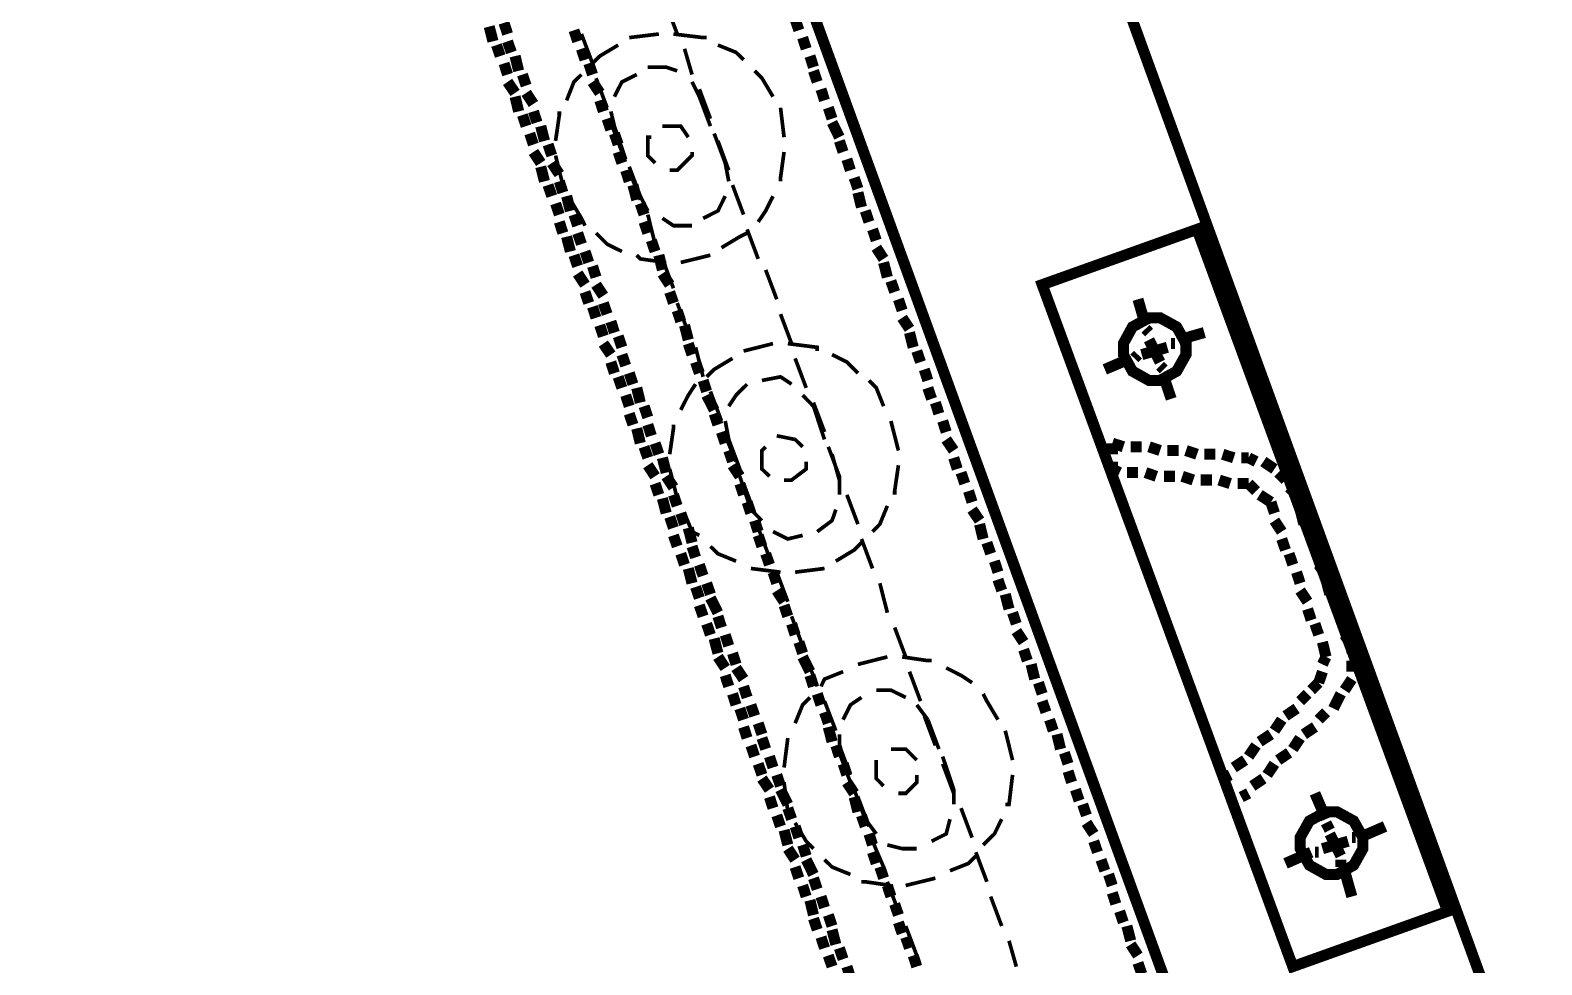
# Model space of a CAD drawing. Extents: x -2.4 to 13.4, y -16 to -5.
# Drawn here: x 2.221 to 2.905, y -10.57 to -10.147 of the extents above; entities that cross this region are included whole.
import ezdxf

# ---------------------------------------------------------------- set-up
doc = ezdxf.new("R2010")
doc.units = 0
doc.header["$MEASUREMENT"] = 0

msp = doc.modelspace()

# ---------------------------------------------------------------- linework, layer by layer
at = {"color": 0}
for points, const_width in [([(3.74199, -12.95219), (1.65538, -7.21884)], 0.005), ([(3.59868, -12.95219), (1.52868, -7.26383)], 0.005), ([(2.50868, -10.13551), (2.51368, -10.14886)], 0.00167), ([(2.56868, -10.14718), (2.56698, -10.14219)], 0.005), ([(2.43038, -10.15218), (2.42868, -10.1455)], 0.005), ([(2.43698, -10.14886), (2.43538, -10.14381)], 0.005), ([(2.46868, -10.15218), (2.46698, -10.14718)], 0.005), ([(2.43368, -10.15884), (2.43198, -10.15386)], 0.005), ([(2.43868, -10.15716), (2.43698, -10.15218)], 0.005), ([(2.47198, -10.16052), (2.47038, -10.15554)], 0.005), ([(2.47538, -10.16215), (2.47038, -10.14886)], 0.00167), ([(2.47538, -10.16215), (2.47868, -10.15884), (2.48698, -10.15386)], 0.00167), ([(2.47538, -10.16215), (2.47868, -10.15884), (2.48698, -10.15386)], 0.00167), ([(2.49198, -10.15049), (2.50538, -10.14886)], 0.00167), ([(2.49198, -10.15049), (2.50538, -10.14886)], 0.00167), ([(2.51198, -10.14886), (2.52538, -10.15049), (2.52698, -10.15049)], 0.00167), ([(2.51198, -10.14886), (2.52538, -10.15049), (2.52698, -10.15049)], 0.00167), ([(2.53208, -10.15386), (2.54028, -10.15716), (2.54368, -10.16052)], 0.00167), ([(2.53208, -10.15386), (2.54028, -10.15716), (2.54368, -10.16052)], 0.00167), ([(2.57198, -10.15554), (2.57038, -10.15049)], 0.005), ([(2.43698, -10.1672), (2.43538, -10.16215)], 0.005), ([(2.44198, -10.16552), (2.44038, -10.15884)], 0.005), ([(2.47538, -10.1672), (2.47368, -10.16215)], 0.005), ([(2.51698, -10.15554), (2.52038, -10.1672)], 0.00167), ([(2.57528, -10.16384), (2.57368, -10.15884)], 0.005), ([(2.44038, -10.1755), (2.43698, -10.17051)], 0.005), ([(2.44538, -10.17219), (2.44368, -10.1672)], 0.005), ([(2.46368, -10.17887), (2.46698, -10.17051), (2.47038, -10.1672)], 0.00167), ([(2.46368, -10.17887), (2.46698, -10.17051), (2.47038, -10.1672)], 0.00167), ([(2.47868, -10.1755), (2.47538, -10.17051)], 0.005), ([(2.48198, -10.18218), (2.47698, -10.16883)], 0.00167), ([(2.48528, -10.17718), (2.48868, -10.17051), (2.49538, -10.1672)], 0.00167), ([(2.50038, -10.16384), (2.50868, -10.16384), (2.51368, -10.16552)], 0.00167), ([(2.54868, -10.16552), (2.55198, -10.16883), (2.55698, -10.17718)], 0.00167), ([(2.54868, -10.16552), (2.55198, -10.16883), (2.55698, -10.17718)], 0.00167), ([(2.57698, -10.17051), (2.57528, -10.16552)], 0.005), ([(2.44198, -10.18386), (2.44038, -10.17718)], 0.005), ([(2.44868, -10.18049), (2.44538, -10.1755)], 0.005), ([(2.52038, -10.17051), (2.52368, -10.17718)], 0.00167), ([(2.52368, -10.17381), (2.52868, -10.18716)], 0.00167), ([(2.58028, -10.17887), (2.57868, -10.17381)], 0.005), ([(2.45028, -10.18884), (2.44868, -10.18386)], 0.005), ([(2.48028, -10.18386), (2.47868, -10.17887)], 0.005), ([(2.52368, -10.17718), (2.52868, -10.19052)], 0.00167), ([(2.56038, -10.18218), (2.56198, -10.19552)], 0.00167), ([(2.56038, -10.18218), (2.56198, -10.19552)], 0.00167), ([(2.58368, -10.18716), (2.58198, -10.18218)], 0.005), ([(2.44538, -10.19052), (2.44368, -10.18548)], 0.005), ([(2.45368, -10.1972), (2.45198, -10.19052)], 0.005), ([(2.45868, -10.1972), (2.46038, -10.18548), (2.46038, -10.18386)], 0.00167), ([(2.45868, -10.1972), (2.46038, -10.18548), (2.46038, -10.18386)], 0.00167), ([(2.48368, -10.19216), (2.48198, -10.18716)], 0.005), ([(2.49038, -10.20551), (2.48528, -10.19052), (2.48368, -10.18386)], 0.00167), ([(2.48868, -10.20219), (2.48368, -10.18884)], 0.00167), ([(2.58698, -10.19552), (2.58368, -10.18884)], 0.005), ([(2.44868, -10.19883), (2.44698, -10.19384)], 0.005), ([(2.48698, -10.19883), (2.48528, -10.19384)], 0.005), ([(2.50368, -10.20719), (2.50038, -10.20381), (2.50038, -10.19552), (2.50198, -10.19552)], 0.00167), ([(2.50368, -10.20719), (2.50038, -10.20381), (2.50038, -10.19552), (2.50198, -10.19552)], 0.00167), ([(2.50698, -10.19052), (2.51528, -10.19052), (2.51868, -10.19552)], 0.00167), ([(2.50698, -10.19052), (2.51528, -10.19052), (2.51868, -10.19552)], 0.00167), ([(2.53038, -10.19384), (2.53538, -10.20719), (2.53698, -10.21548)], 0.00167), ([(2.58868, -10.20219), (2.58698, -10.1972)], 0.005), ([(2.45198, -10.20719), (2.44868, -10.20219)], 0.005), ([(2.45698, -10.20381), (2.45528, -10.19883)], 0.005), ([(2.48868, -10.20719), (2.48698, -10.20219)], 0.005), ([(2.52038, -10.20219), (2.52038, -10.20381), (2.51368, -10.21049), (2.51028, -10.21049)], 0.00167), ([(2.52038, -10.20219), (2.52038, -10.20381), (2.51368, -10.21049), (2.51028, -10.21049)], 0.00167), ([(2.53208, -10.1972), (2.53698, -10.21049)], 0.00167), ([(2.56198, -10.20219), (2.56038, -10.21386), (2.56038, -10.21548)], 0.00167), ([(2.56198, -10.20219), (2.56038, -10.21386), (2.56038, -10.21548)], 0.00167), ([(2.45368, -10.21548), (2.45198, -10.20887)], 0.005), ([(2.46038, -10.21218), (2.45698, -10.20719)], 0.005), ([(2.46198, -10.21716), (2.45868, -10.20381)], 0.00167), ([(2.46198, -10.21716), (2.45868, -10.20381)], 0.00167), ([(2.49198, -10.21548), (2.49038, -10.21049)], 0.005), ([(2.50038, -10.22883), (2.49698, -10.22216), (2.49198, -10.20887)], 0.00167), ([(2.59198, -10.21049), (2.59038, -10.20551)], 0.005), ([(2.45698, -10.22216), (2.45528, -10.21716)], 0.005), ([(2.46198, -10.22054), (2.46038, -10.21548)], 0.005), ([(2.49698, -10.22384), (2.49198, -10.21049)], 0.00167), ([(2.49538, -10.22384), (2.49368, -10.21716)], 0.005), ([(2.59538, -10.21884), (2.59368, -10.21386)], 0.005), ([(2.46538, -10.22883), (2.46368, -10.22216)], 0.005), ([(2.53538, -10.22216), (2.53208, -10.22883), (2.52538, -10.23219)], 0.00167), ([(2.53868, -10.21716), (2.54368, -10.23051)], 0.00167), ([(2.55698, -10.22216), (2.55368, -10.22883), (2.55028, -10.23383)], 0.00167), ([(2.55698, -10.22216), (2.55368, -10.22883), (2.55028, -10.23383)], 0.00167), ([(2.59698, -10.22715), (2.59538, -10.22054)], 0.005), ([(2.46038, -10.23051), (2.45868, -10.22552)], 0.005), ([(2.46868, -10.23551), (2.46698, -10.23051)], 0.005), ([(2.47198, -10.23551), (2.47038, -10.23219), (2.46538, -10.22384)], 0.00167), ([(2.47198, -10.23551), (2.47038, -10.23219), (2.46538, -10.22384)], 0.00167), ([(2.49868, -10.23051), (2.49698, -10.22552)], 0.005), ([(2.50368, -10.24386), (2.50038, -10.23051)], 0.00167), ([(2.60038, -10.23383), (2.59868, -10.22883)], 0.005), ([(2.46198, -10.23887), (2.46038, -10.23383)], 0.005), ([(2.47038, -10.24386), (2.46868, -10.23887)], 0.005), ([(2.50038, -10.23887), (2.49868, -10.23383)], 0.005), ([(2.52038, -10.23551), (2.51198, -10.23551), (2.50698, -10.23219)], 0.00167), ([(2.54528, -10.23719), (2.55028, -10.25054)], 0.00167), ([(2.60368, -10.24218), (2.60198, -10.23719)], 0.005), ([(2.46538, -10.24718), (2.46368, -10.24049)], 0.005), ([(2.48868, -10.24718), (2.48198, -10.24386), (2.47698, -10.23887)], 0.00167), ([(2.48868, -10.24718), (2.48198, -10.24386), (2.47698, -10.23887)], 0.00167), ([(2.50368, -10.24718), (2.50198, -10.24218)], 0.005), ([(2.54528, -10.23887), (2.54198, -10.24049), (2.53368, -10.24548)], 0.00167), ([(2.54528, -10.23887), (2.54198, -10.24049), (2.53368, -10.24548)], 0.00167), ([(2.60698, -10.25054), (2.60368, -10.24548)], 0.005), ([(2.46868, -10.25384), (2.46698, -10.24886)], 0.005), ([(2.47368, -10.25216), (2.47198, -10.24718)], 0.005), ([(2.50868, -10.25216), (2.49698, -10.25054), (2.49538, -10.24886)], 0.00167), ([(2.50868, -10.25216), (2.49698, -10.25054), (2.49538, -10.24886)], 0.00167), ([(2.50698, -10.25552), (2.50538, -10.24886)], 0.005), ([(2.51198, -10.26383), (2.50698, -10.25054)], 0.00167), ([(2.52868, -10.24886), (2.51528, -10.25216)], 0.00167), ([(2.52868, -10.24886), (2.51528, -10.25216)], 0.00167), ([(2.60868, -10.25883), (2.60698, -10.25216)], 0.005), ([(2.47198, -10.2622), (2.46868, -10.25715)], 0.005), ([(2.47698, -10.25883), (2.47538, -10.25384)], 0.005), ([(2.51028, -10.2622), (2.50698, -10.25715)], 0.005), ([(2.55368, -10.25552), (2.55868, -10.26881)], 0.00167), ([(2.47368, -10.2705), (2.47198, -10.26551)], 0.005), ([(2.48028, -10.26719), (2.47698, -10.2622)], 0.005), ([(2.51198, -10.2705), (2.51028, -10.26551)], 0.005), ([(2.61198, -10.26551), (2.61028, -10.26051)], 0.005), ([(2.47698, -10.27718), (2.47538, -10.27218)], 0.005), ([(2.48198, -10.27549), (2.48028, -10.2705)], 0.005), ([(2.51868, -10.28384), (2.51368, -10.2705)], 0.00167), ([(2.61538, -10.27386), (2.61368, -10.26881)], 0.005), ([(2.72538, -10.28054), (2.72198, -10.26881)], 0.005), ([(2.48528, -10.28384), (2.48368, -10.27886)], 0.005), ([(2.51528, -10.27886), (2.51368, -10.27386)], 0.005), ([(2.56038, -10.27549), (2.56538, -10.28884)], 0.00167), ([(2.61868, -10.28216), (2.61538, -10.27718)], 0.005), ([(2.48028, -10.28552), (2.47868, -10.28054)], 0.005), ([(2.48868, -10.29052), (2.48698, -10.28552)], 0.005), ([(2.51868, -10.28715), (2.51698, -10.28054)], 0.005), ([(2.62038, -10.29052), (2.61868, -10.28384)], 0.005), ([(2.72698, -10.28384), (2.72538, -10.28216)], 0.005), ([(2.75198, -10.28384), (2.74038, -10.28715)], 0.005), ([(2.48368, -10.29383), (2.48028, -10.28884)], 0.005), ([(2.52038, -10.29383), (2.51868, -10.28884)], 0.005), ([(2.52538, -10.30387), (2.52198, -10.29052)], 0.00167), ([(2.54368, -10.2922), (2.55698, -10.28884)], 0.00167), ([(2.54368, -10.2922), (2.55698, -10.28884)], 0.00167), ([(2.56368, -10.28884), (2.57698, -10.29052), (2.57698, -10.2922)], 0.00167), ([(2.56368, -10.28884), (2.57698, -10.29052), (2.57698, -10.2922)], 0.00167), ([(2.62368, -10.29719), (2.62198, -10.2922)], 0.005), ([(2.73528, -10.29052), (2.72368, -10.29383)], 0.005), ([(2.73198, -10.29719), (2.72698, -10.28715)], 0.005), ([(2.73868, -10.28884), (2.73698, -10.28884)], 0.005), ([(2.48528, -10.30218), (2.48368, -10.29719)], 0.005), ([(2.49038, -10.29881), (2.48868, -10.29383)], 0.005), ([(2.52368, -10.30218), (2.52198, -10.29719)], 0.005), ([(2.52698, -10.30387), (2.53038, -10.3005), (2.53868, -10.29551)], 0.00167), ([(2.52698, -10.30387), (2.53038, -10.3005), (2.53868, -10.29551)], 0.00167), ([(2.56698, -10.29551), (2.57198, -10.30886)], 0.00167), ([(2.58368, -10.29383), (2.59038, -10.29719), (2.59538, -10.30218)], 0.00167), ([(2.58368, -10.29383), (2.59038, -10.29719), (2.59538, -10.30218)], 0.00167), ([(2.62698, -10.30549), (2.62538, -10.3005)], 0.005), ([(2.71868, -10.29551), (2.70698, -10.3005)], 0.005), ([(2.72198, -10.29383), (2.72038, -10.29551)], 0.005), ([(2.73368, -10.3005), (2.73198, -10.29881)], 0.005), ([(2.48868, -10.30886), (2.48698, -10.30387)], 0.005), ([(2.49368, -10.30718), (2.49198, -10.30218)], 0.005), ([(2.52698, -10.31048), (2.52538, -10.30549)], 0.005), ([(2.55198, -10.30549), (2.56038, -10.30387), (2.56538, -10.30718)], 0.00167), ([(2.60038, -10.30549), (2.60368, -10.30886), (2.60698, -10.31716)], 0.00167), ([(2.60038, -10.30549), (2.60368, -10.30886), (2.60698, -10.31716)], 0.00167), ([(2.73698, -10.31384), (2.73368, -10.30387)], 0.005), ([(2.49198, -10.31716), (2.49038, -10.31216)], 0.005), ([(2.49698, -10.31552), (2.49538, -10.30886)], 0.005), ([(2.51528, -10.31884), (2.51868, -10.31216), (2.52198, -10.30718)], 0.00167), ([(2.51528, -10.31884), (2.51868, -10.31216), (2.52198, -10.30718)], 0.00167), ([(2.53038, -10.31884), (2.52698, -10.31216)], 0.005), ([(2.53368, -10.32383), (2.52868, -10.31048)], 0.00167), ([(2.53698, -10.31716), (2.54028, -10.31216), (2.54528, -10.30718)], 0.00167), ([(2.57038, -10.31216), (2.57528, -10.31716)], 0.00167), ([(2.62868, -10.31384), (2.62698, -10.30886)], 0.005), ([(2.49368, -10.32551), (2.49198, -10.32052)], 0.005), ([(2.50038, -10.3222), (2.49868, -10.31716)], 0.005), ([(2.53208, -10.32551), (2.53038, -10.32052)], 0.005), ([(2.57528, -10.31552), (2.58028, -10.32881)], 0.00167), ([(2.57528, -10.31716), (2.58028, -10.33219)], 0.00167), ([(2.63198, -10.32052), (2.63038, -10.31552)], 0.005), ([(2.49698, -10.33387), (2.49538, -10.32719)], 0.005), ([(2.50198, -10.33051), (2.50038, -10.32551)], 0.005), ([(2.51028, -10.33886), (2.51198, -10.32719), (2.51198, -10.32551)], 0.00167), ([(2.51028, -10.33886), (2.51198, -10.32719), (2.51198, -10.32551)], 0.00167), ([(2.54198, -10.34554), (2.53698, -10.33219), (2.53538, -10.32383)], 0.00167), ([(2.61028, -10.32383), (2.61368, -10.33718)], 0.00167), ([(2.61028, -10.32383), (2.61368, -10.33718)], 0.00167), ([(2.63528, -10.32881), (2.63368, -10.32383)], 0.005), ([(2.50538, -10.33886), (2.50368, -10.33387)], 0.005), ([(2.53538, -10.33387), (2.53368, -10.32881)], 0.005), ([(2.54028, -10.34216), (2.53538, -10.33051)], 0.00167), ([(2.55868, -10.33051), (2.56698, -10.33219), (2.57038, -10.33549)], 0.00167), ([(2.55868, -10.33051), (2.56698, -10.33219), (2.57038, -10.33549)], 0.00167), ([(2.63868, -10.33718), (2.63528, -10.33219)], 0.005), ([(2.71538, -10.33549), (2.71038, -10.33387)], 0.005), ([(2.71038, -10.33886), (2.71038, -10.33387)], 0.005), ([(2.50038, -10.34048), (2.49868, -10.33549)], 0.005), ([(2.50868, -10.34716), (2.50698, -10.34048)], 0.005), ([(2.53868, -10.34216), (2.53698, -10.33718)], 0.005), ([(2.55538, -10.34884), (2.55198, -10.34554), (2.55198, -10.33718), (2.55368, -10.33549)], 0.00167), ([(2.55538, -10.34884), (2.55198, -10.34554), (2.55198, -10.33718), (2.55368, -10.33549)], 0.00167), ([(2.58198, -10.33549), (2.58698, -10.34884), (2.58698, -10.35719)], 0.00167), ([(2.58368, -10.33886), (2.58698, -10.35052)], 0.00167), ([(2.64028, -10.34554), (2.63868, -10.34048)], 0.005), ([(2.72368, -10.33549), (2.71868, -10.33549)], 0.005), ([(2.73198, -10.33718), (2.72698, -10.33549)], 0.005), ([(2.74038, -10.33718), (2.73528, -10.33718)], 0.005), ([(2.74868, -10.33886), (2.74368, -10.33718)], 0.005), ([(2.75698, -10.33886), (2.75198, -10.33886)], 0.005), ([(2.76528, -10.34048), (2.76028, -10.33886)], 0.005), ([(2.77198, -10.34048), (2.76868, -10.34048)], 0.005), ([(2.77538, -10.34216), (2.77198, -10.34048)], 0.005), ([(2.50368, -10.34884), (2.50038, -10.34384)], 0.005), ([(2.51368, -10.35883), (2.51028, -10.34554)], 0.00167), ([(2.51368, -10.35883), (2.51028, -10.34554)], 0.00167), ([(2.54198, -10.34884), (2.53868, -10.34384)], 0.005), ([(2.57198, -10.34216), (2.57198, -10.34554), (2.56538, -10.35052), (2.56198, -10.35052)], 0.00167), ([(2.57198, -10.34216), (2.57198, -10.34554), (2.56538, -10.35052), (2.56198, -10.35052)], 0.00167), ([(2.61368, -10.34384), (2.61198, -10.35551), (2.61198, -10.35719)], 0.00167), ([(2.61368, -10.34384), (2.61198, -10.35551), (2.61198, -10.35719)], 0.00167), ([(2.64368, -10.35215), (2.64198, -10.34716)], 0.005), ([(2.71038, -10.34554), (2.71038, -10.34216)], 0.005), ([(2.71368, -10.34716), (2.71038, -10.34554)], 0.005), ([(2.72198, -10.34716), (2.71698, -10.34716)], 0.005), ([(2.73028, -10.34884), (2.72538, -10.34716)], 0.005), ([(2.78368, -10.34554), (2.77868, -10.34216)], 0.005), ([(2.78868, -10.35052), (2.78538, -10.34716)], 0.005), ([(2.50538, -10.35719), (2.50368, -10.35215)], 0.005), ([(2.51198, -10.35383), (2.50868, -10.34884)], 0.005), ([(2.54368, -10.35719), (2.54198, -10.35215)], 0.005), ([(2.55198, -10.36886), (2.54698, -10.36387), (2.54198, -10.34884)], 0.00167), ([(2.54868, -10.36549), (2.54368, -10.35215)], 0.00167), ([(2.73868, -10.34884), (2.73368, -10.34884)], 0.005), ([(2.74698, -10.35052), (2.74198, -10.34884)], 0.005), ([(2.75538, -10.35052), (2.75038, -10.35052)], 0.005), ([(2.76368, -10.35215), (2.75868, -10.35052)], 0.005), ([(2.77198, -10.35215), (2.76698, -10.35215)], 0.005), ([(2.77538, -10.35551), (2.77198, -10.35215)], 0.005), ([(2.79198, -10.35551), (2.79028, -10.35383)], 0.005), ([(2.50868, -10.36549), (2.50698, -10.35883)], 0.005), ([(2.51368, -10.36219), (2.51198, -10.35719)], 0.005), ([(2.54698, -10.36549), (2.54528, -10.36051)], 0.005), ([(2.59038, -10.35719), (2.59538, -10.37048)], 0.00167), ([(2.64698, -10.36051), (2.64538, -10.35551)], 0.005), ([(2.78208, -10.36051), (2.77698, -10.35719)], 0.005), ([(2.78208, -10.36051), (2.78368, -10.36549)], 0.005), ([(2.79198, -10.35551), (2.79528, -10.36219)], 0.005), ([(2.51198, -10.37218), (2.51028, -10.36718)], 0.005), ([(2.51698, -10.37048), (2.51528, -10.36549)], 0.005), ([(2.52368, -10.37554), (2.52038, -10.37386), (2.51698, -10.36549)], 0.00167), ([(2.52368, -10.37554), (2.52038, -10.37386), (2.51698, -10.36549)], 0.00167), ([(2.55028, -10.37386), (2.54868, -10.36886)], 0.005), ([(2.58538, -10.36387), (2.58368, -10.36886), (2.57698, -10.37386)], 0.00167), ([(2.60868, -10.36219), (2.60528, -10.37048), (2.60198, -10.37386)], 0.00167), ([(2.60868, -10.36219), (2.60528, -10.37048), (2.60198, -10.37386)], 0.00167), ([(2.65038, -10.36886), (2.64698, -10.36387)], 0.005), ([(2.78368, -10.36886), (2.78698, -10.37386)], 0.005), ([(2.79528, -10.36387), (2.79698, -10.37048)], 0.005), ([(2.51368, -10.38052), (2.51198, -10.37554)], 0.005), ([(2.52038, -10.37884), (2.51868, -10.37218)], 0.005), ([(2.55198, -10.38052), (2.55028, -10.37554)], 0.005), ([(2.55538, -10.38551), (2.55028, -10.37218)], 0.00167), ([(2.57038, -10.37554), (2.56368, -10.37716), (2.55698, -10.37386)], 0.00167), ([(2.65198, -10.37716), (2.65038, -10.37048)], 0.005), ([(2.79868, -10.37218), (2.80028, -10.37716)], 0.005), ([(2.52198, -10.38551), (2.52038, -10.38052)], 0.005), ([(2.54028, -10.3872), (2.53208, -10.38383), (2.52868, -10.38052)], 0.00167), ([(2.54028, -10.3872), (2.53208, -10.38383), (2.52868, -10.38052)], 0.00167), ([(2.59698, -10.37884), (2.59368, -10.38215), (2.58538, -10.3872)], 0.00167), ([(2.59698, -10.37884), (2.59368, -10.38215), (2.58538, -10.3872)], 0.00167), ([(2.59698, -10.37716), (2.60198, -10.39051)], 0.00167), ([(2.65538, -10.38383), (2.65368, -10.37884)], 0.005), ([(2.78698, -10.37716), (2.78868, -10.38215)], 0.005), ([(2.80198, -10.38052), (2.80368, -10.38551)], 0.005), ([(2.51698, -10.38883), (2.51528, -10.38383)], 0.005), ([(2.52538, -10.39381), (2.52368, -10.38883)], 0.005), ([(2.55538, -10.38883), (2.55368, -10.38383)], 0.005), ([(2.65868, -10.39219), (2.65708, -10.3872)], 0.005), ([(2.79028, -10.38383), (2.79198, -10.38883)], 0.005), ([(2.80368, -10.38883), (2.80698, -10.39381)], 0.005), ([(2.52038, -10.39718), (2.51868, -10.39051)], 0.005), ([(2.56038, -10.39219), (2.54698, -10.39051)], 0.00167), ([(2.56038, -10.39219), (2.54698, -10.39051)], 0.00167), ([(2.55868, -10.39718), (2.55698, -10.39219)], 0.005), ([(2.56368, -10.40554), (2.55868, -10.39219)], 0.00167), ([(2.58028, -10.39051), (2.56698, -10.39219)], 0.00167), ([(2.58028, -10.39051), (2.56698, -10.39219)], 0.00167), ([(2.66038, -10.40049), (2.65868, -10.3955)], 0.005), ([(2.79368, -10.39219), (2.79528, -10.39718)], 0.005), ([(2.80698, -10.3955), (2.80868, -10.40218)], 0.005), ([(2.52368, -10.40386), (2.52198, -10.39886)], 0.005), ([(2.52868, -10.40218), (2.52698, -10.39718)], 0.005), ([(2.56198, -10.40554), (2.55868, -10.40049)], 0.005), ([(2.60528, -10.39718), (2.60868, -10.41052)], 0.00167), ([(2.66368, -10.40884), (2.66198, -10.40218)], 0.005), ([(2.79528, -10.40049), (2.79868, -10.40554)], 0.005), ([(2.52538, -10.41215), (2.52368, -10.40716)], 0.005), ([(2.53208, -10.41052), (2.52868, -10.40386)], 0.005), ([(2.56368, -10.41215), (2.56198, -10.40716)], 0.005), ([(2.79868, -10.40884), (2.80028, -10.41384)], 0.005), ([(2.81038, -10.40386), (2.81198, -10.40884)], 0.005), ([(2.52868, -10.42051), (2.52698, -10.41552)], 0.005), ([(2.53368, -10.4172), (2.53208, -10.41215)], 0.005), ([(2.56698, -10.42051), (2.56538, -10.41552)], 0.005), ([(2.57038, -10.4255), (2.56538, -10.41215)], 0.00167), ([(2.66698, -10.41552), (2.66528, -10.41052)], 0.005), ([(2.80198, -10.41552), (2.80368, -10.42051)], 0.005), ([(2.81368, -10.41215), (2.81538, -10.4172)], 0.005), ([(2.53208, -10.42887), (2.53038, -10.42219)], 0.005), ([(2.53698, -10.4255), (2.53538, -10.42051)], 0.005), ([(2.61198, -10.4172), (2.61698, -10.43049)], 0.00167), ([(2.67028, -10.42381), (2.66698, -10.41883)], 0.005), ([(2.81538, -10.42051), (2.81868, -10.4255)], 0.005), ([(2.54028, -10.43386), (2.53868, -10.42887)], 0.005), ([(2.57038, -10.42887), (2.56868, -10.42381)], 0.005), ([(2.67198, -10.43218), (2.67028, -10.42718)], 0.005), ([(2.80538, -10.42381), (2.80698, -10.43049)], 0.005), ([(2.81868, -10.42887), (2.81868, -10.4255)], 0.005), ([(2.53538, -10.43548), (2.53208, -10.43049)], 0.005), ([(2.54368, -10.44052), (2.54028, -10.43548)], 0.005), ([(2.57368, -10.43716), (2.57038, -10.43049)], 0.005), ([(2.57698, -10.44384), (2.57198, -10.43049)], 0.00167), ([(2.59538, -10.43386), (2.60868, -10.43049)], 0.00167), ([(2.59538, -10.43386), (2.60868, -10.43049)], 0.00167), ([(2.61538, -10.43049), (2.62698, -10.43218), (2.62868, -10.43218)], 0.00167), ([(2.61538, -10.43049), (2.62698, -10.43218), (2.62868, -10.43218)], 0.00167), ([(2.63528, -10.43548), (2.64198, -10.43884), (2.64698, -10.44216)], 0.00167), ([(2.63528, -10.43548), (2.64198, -10.43884), (2.64698, -10.44216)], 0.00167), ([(2.67528, -10.44052), (2.67368, -10.43386)], 0.005), ([(2.80368, -10.44216), (2.80538, -10.43716)], 0.005), ([(2.80538, -10.43386), (2.80698, -10.43049)], 0.005), ([(2.81868, -10.43716), (2.81868, -10.43218)], 0.005), ([(2.53698, -10.44384), (2.53538, -10.43884)], 0.005), ([(2.54528, -10.44883), (2.54368, -10.44384)], 0.005), ([(2.57528, -10.44384), (2.57368, -10.43884)], 0.005), ([(2.57868, -10.44384), (2.58028, -10.44052), (2.58868, -10.43716)], 0.00167), ([(2.57868, -10.44384), (2.58028, -10.44052), (2.58868, -10.43716)], 0.00167), ([(2.61868, -10.43716), (2.62368, -10.45051)], 0.00167), ([(2.67868, -10.4472), (2.67698, -10.44216)], 0.005), ([(2.80368, -10.44216), (2.80028, -10.44552)], 0.005), ([(2.81538, -10.44552), (2.81868, -10.44052)], 0.005), ([(2.54028, -10.45219), (2.53868, -10.4472)], 0.005), ([(2.56698, -10.46049), (2.57038, -10.45219), (2.57368, -10.44883)], 0.00167), ([(2.56698, -10.46049), (2.57038, -10.45219), (2.57368, -10.44883)], 0.00167), ([(2.57868, -10.45219), (2.57698, -10.4472)], 0.005), ([(2.58868, -10.45887), (2.59198, -10.45219), (2.59698, -10.44883)], 0.00167), ([(2.60368, -10.44552), (2.61028, -10.44552), (2.61698, -10.44883)], 0.00167), ([(2.65198, -10.4472), (2.65368, -10.45051), (2.65868, -10.45887)], 0.00167), ([(2.65198, -10.4472), (2.65368, -10.45051), (2.65868, -10.45887)], 0.00167), ([(2.68038, -10.45551), (2.67868, -10.45051)], 0.005), ([(2.79868, -10.4472), (2.79528, -10.45051)], 0.005), ([(2.81198, -10.45051), (2.81038, -10.45381)], 0.005), ([(2.81198, -10.45051), (2.81368, -10.4472)], 0.005), ([(2.54368, -10.45887), (2.54198, -10.45381)], 0.005), ([(2.54868, -10.45719), (2.54698, -10.45219)], 0.005), ([(2.58198, -10.46049), (2.58028, -10.45551)], 0.005), ([(2.58538, -10.46386), (2.58028, -10.45051)], 0.00167), ([(2.62198, -10.45219), (2.62698, -10.45887)], 0.00167), ([(2.79368, -10.45381), (2.78868, -10.45719)], 0.005), ([(2.80698, -10.45551), (2.80368, -10.45887)], 0.005), ([(2.54528, -10.46716), (2.54368, -10.46218)], 0.005), ([(2.55198, -10.46548), (2.55028, -10.46049)], 0.005), ([(2.58368, -10.46884), (2.58198, -10.46218)], 0.005), ([(2.62538, -10.45719), (2.63038, -10.47054)], 0.00167), ([(2.62698, -10.45887), (2.63198, -10.47216)], 0.00167), ([(2.68368, -10.46386), (2.68198, -10.45887)], 0.005), ([(2.78698, -10.45887), (2.78368, -10.46386)], 0.005), ([(2.80198, -10.46218), (2.79698, -10.46548)], 0.005), ([(2.54868, -10.47552), (2.54698, -10.47054)], 0.005), ([(2.55368, -10.47216), (2.55198, -10.46716)], 0.005), ([(2.56198, -10.48051), (2.56368, -10.46716)], 0.00167), ([(2.56198, -10.48051), (2.56368, -10.46716)], 0.00167), ([(2.58698, -10.47552), (2.58538, -10.47054)], 0.005), ([(2.59198, -10.48719), (2.58698, -10.47384), (2.58698, -10.46548)], 0.00167), ([(2.66198, -10.46386), (2.66528, -10.47715)], 0.00167), ([(2.66198, -10.46386), (2.66528, -10.47715)], 0.00167), ([(2.68698, -10.47216), (2.68538, -10.46548)], 0.005), ([(2.77538, -10.47054), (2.77198, -10.47552)], 0.005), ([(2.78208, -10.46548), (2.77698, -10.46884)], 0.005), ([(2.79528, -10.46716), (2.79198, -10.47216)], 0.005), ([(2.55698, -10.48051), (2.55538, -10.47552)], 0.005), ([(2.59198, -10.48383), (2.58698, -10.47054)], 0.00167), ([(2.61028, -10.47216), (2.61698, -10.47216), (2.62198, -10.47715)], 0.00167), ([(2.61028, -10.47216), (2.61698, -10.47216), (2.62198, -10.47715)], 0.00167), ([(2.63368, -10.47552), (2.63868, -10.49049), (2.63868, -10.49718)], 0.00167), ([(2.69038, -10.47883), (2.68868, -10.47384)], 0.005), ([(2.77038, -10.47715), (2.76528, -10.48051)], 0.005), ([(2.79028, -10.47384), (2.78538, -10.47715)], 0.005), ([(2.55198, -10.48383), (2.55028, -10.47883)], 0.005), ([(2.56038, -10.48887), (2.55868, -10.48383)], 0.005), ([(2.59038, -10.48383), (2.58868, -10.47883)], 0.005), ([(2.60698, -10.48887), (2.60368, -10.48551), (2.60368, -10.47715)], 0.00167), ([(2.60698, -10.48887), (2.60368, -10.48551), (2.60368, -10.47715)], 0.00167), ([(2.63368, -10.47883), (2.63868, -10.49218)], 0.00167), ([(2.69198, -10.48719), (2.69038, -10.48219)], 0.005), ([(2.76368, -10.48383), (2.76028, -10.48551)], 0.005), ([(2.78368, -10.47883), (2.78038, -10.48383)], 0.005), ([(2.55538, -10.49049), (2.55198, -10.48551)], 0.005), ([(2.56368, -10.49718), (2.56038, -10.49049)], 0.005), ([(2.56368, -10.50054), (2.56198, -10.48719)], 0.00167), ([(2.56368, -10.50054), (2.56198, -10.48719)], 0.00167), ([(2.59368, -10.49218), (2.59038, -10.48719)], 0.005), ([(2.62198, -10.48383), (2.62198, -10.48719), (2.61698, -10.49218), (2.61368, -10.49218)], 0.00167), ([(2.62198, -10.48383), (2.62198, -10.48719), (2.61698, -10.49218), (2.61368, -10.49218)], 0.00167), ([(2.66528, -10.48383), (2.66368, -10.49718), (2.66198, -10.49718)], 0.00167), ([(2.66528, -10.48383), (2.66368, -10.49718), (2.66198, -10.49718)], 0.00167), ([(2.69538, -10.49548), (2.69368, -10.49049)], 0.005), ([(2.77868, -10.48551), (2.77368, -10.48887)], 0.005), ([(2.55698, -10.49886), (2.55538, -10.49386)], 0.005), ([(2.59538, -10.50054), (2.59368, -10.49386)], 0.005), ([(2.60368, -10.51051), (2.59868, -10.50384), (2.59368, -10.49049)], 0.00167), ([(2.60038, -10.50715), (2.59538, -10.49386)], 0.00167), ([(2.69868, -10.50216), (2.69698, -10.49718)], 0.005), ([(2.77198, -10.49218), (2.76868, -10.49386)], 0.005), ([(2.80698, -10.50384), (2.80198, -10.49218)], 0.005), ([(2.56038, -10.50715), (2.55868, -10.50216)], 0.005), ([(2.56538, -10.50384), (2.56368, -10.49886)], 0.005), ([(2.59868, -10.50715), (2.59698, -10.50216)], 0.005), ([(2.63698, -10.50384), (2.63528, -10.51051), (2.62868, -10.51383)], 0.00167), ([(2.64198, -10.49886), (2.64698, -10.5122)], 0.00167), ([(2.66038, -10.50384), (2.65708, -10.51051), (2.65198, -10.51551)], 0.00167), ([(2.66038, -10.50384), (2.65708, -10.51051), (2.65198, -10.51551)], 0.00167), ([(2.70198, -10.51051), (2.69868, -10.50552)], 0.005), ([(2.80868, -10.50883), (2.80698, -10.50552)], 0.005), ([(2.56368, -10.51551), (2.56198, -10.50883)], 0.005), ([(2.56868, -10.5122), (2.56698, -10.50715)], 0.005), ([(2.57528, -10.51719), (2.57198, -10.51383), (2.56698, -10.50552)], 0.00167), ([(2.57528, -10.51719), (2.57198, -10.51383), (2.56698, -10.50552)], 0.00167), ([(2.60198, -10.51551), (2.60038, -10.51051)], 0.005), ([(2.81368, -10.5205), (2.80868, -10.51051)], 0.005), ([(2.82038, -10.5122), (2.81868, -10.5122)], 0.005), ([(2.83368, -10.50715), (2.82198, -10.5122)], 0.005), ([(2.56698, -10.52218), (2.56368, -10.51719)], 0.005), ([(2.57198, -10.5205), (2.57038, -10.51551)], 0.005), ([(2.60368, -10.52386), (2.60198, -10.51881)], 0.005), ([(2.60698, -10.52549), (2.60198, -10.51383)], 0.00167), ([(2.62198, -10.51719), (2.61538, -10.51719), (2.60868, -10.51551)], 0.00167), ([(2.70368, -10.51881), (2.70198, -10.51383)], 0.005), ([(2.80028, -10.51881), (2.78868, -10.52386)], 0.005), ([(2.80368, -10.51881), (2.80198, -10.51881)], 0.005), ([(2.81698, -10.51383), (2.80538, -10.51719)], 0.005), ([(2.56868, -10.53054), (2.56698, -10.52549)], 0.005), ([(2.57528, -10.52886), (2.57198, -10.52218)], 0.005), ([(2.59198, -10.52886), (2.58368, -10.52549), (2.58028, -10.52218)], 0.00167), ([(2.59198, -10.52886), (2.58368, -10.52549), (2.58028, -10.52218)], 0.00167), ([(2.60698, -10.53054), (2.60528, -10.52549)], 0.005), ([(2.64868, -10.5205), (2.64538, -10.52386), (2.63698, -10.52718)], 0.00167), ([(2.64868, -10.5205), (2.64538, -10.52386), (2.63698, -10.52718)], 0.00167), ([(2.64868, -10.51881), (2.65368, -10.53216)], 0.00167), ([(2.70698, -10.52718), (2.70528, -10.52218)], 0.005), ([(2.81368, -10.52549), (2.81368, -10.52218)], 0.005), ([(2.57698, -10.53552), (2.57528, -10.53054)], 0.005), ([(2.63038, -10.53054), (2.61698, -10.53384)], 0.00167), ([(2.63038, -10.53054), (2.61698, -10.53384)], 0.00167), ([(2.71038, -10.53384), (2.70868, -10.52886)], 0.005), ([(2.81868, -10.53884), (2.81538, -10.52718)], 0.005), ([(2.57198, -10.53884), (2.57038, -10.53384)], 0.005), ([(2.58028, -10.54383), (2.57868, -10.53884)], 0.005), ([(2.61028, -10.53384), (2.59868, -10.53216), (2.59698, -10.53216)], 0.00167), ([(2.61028, -10.53384), (2.59868, -10.53216), (2.59698, -10.53216)], 0.00167), ([(2.61028, -10.53884), (2.60868, -10.53384)], 0.005), ([(2.61368, -10.54551), (2.60868, -10.53216)], 0.00167), ([(2.71198, -10.5422), (2.71038, -10.53715)], 0.005), ([(2.57528, -10.54719), (2.57368, -10.54052)], 0.005), ([(2.61368, -10.54719), (2.61198, -10.5422)], 0.005), ([(2.65538, -10.53884), (2.66038, -10.55218)], 0.00167), ([(2.71538, -10.5505), (2.71368, -10.54551)], 0.005), ([(2.57698, -10.55387), (2.57528, -10.54881)], 0.005), ([(2.58368, -10.55218), (2.58198, -10.54719)], 0.005), ([(2.61538, -10.55549), (2.61368, -10.5505)], 0.005), ([(2.71868, -10.55886), (2.71698, -10.55218)], 0.005), ([(2.58028, -10.56216), (2.57868, -10.55718)], 0.005), ([(2.58538, -10.56048), (2.58368, -10.55387)], 0.005), ([(2.61868, -10.56216), (2.61698, -10.55718)], 0.005), ([(2.62198, -10.56552), (2.61698, -10.55218)], 0.00167), ([(2.58368, -10.57052), (2.58198, -10.56552)], 0.005), ([(2.58868, -10.56716), (2.58698, -10.56216)], 0.005), ([(2.62198, -10.57052), (2.62038, -10.56552)], 0.005), ([(2.66368, -10.55886), (2.66698, -10.57052)], 0.00167), ([(2.72198, -10.56552), (2.71868, -10.56048)], 0.005), ([(2.59198, -10.57551), (2.59038, -10.57052)], 0.005), ([(2.72368, -10.57383), (2.72198, -10.56884)], 0.005)]:
    msp.add_lwpolyline(points, dxfattribs=dict(at, const_width=const_width))
for points, const_width in [([(2.49198, -10.15049), (2.49198, -10.15049)], 0.00167), ([(2.49198, -10.15049), (2.49198, -10.15049)], 0.00167), ([(2.50698, -10.19052), (2.50698, -10.19052)], 0.00167), ([(2.50698, -10.19052), (2.50698, -10.19052)], 0.00167), ([(2.86198, -10.54551), (2.74868, -10.23719), (2.67868, -10.2622), (2.79198, -10.57052), (2.86198, -10.54551)], 0.005), ([(2.72948, -10.27718), (2.72698, -10.27718), (2.71948, -10.2813), (2.71538, -10.28879), (2.71538, -10.29133), (2.71538, -10.29383), (2.71948, -10.30131), (2.72698, -10.30549), (2.72948, -10.30549), (2.73198, -10.30549), (2.73948, -10.30131), (2.74368, -10.29383), (2.74368, -10.29133), (2.74368, -10.28879), (2.73948, -10.2813), (2.73198, -10.27718), (2.72948, -10.27718)], 0.005), ([(2.54368, -10.2922), (2.54368, -10.2922)], 0.00167), ([(2.54368, -10.2922), (2.54368, -10.2922)], 0.00167), ([(2.55868, -10.33051), (2.55868, -10.33051)], 0.00167), ([(2.55868, -10.33051), (2.55868, -10.33051)], 0.00167), ([(2.59538, -10.43386), (2.59538, -10.43386)], 0.00167), ([(2.59538, -10.43386), (2.59538, -10.43386)], 0.00167), ([(2.61028, -10.47216), (2.61028, -10.47216)], 0.00167), ([(2.61028, -10.47216), (2.61028, -10.47216)], 0.00167), ([(2.80948, -10.50054), (2.80698, -10.50054), (2.79948, -10.50466), (2.79528, -10.51215), (2.79528, -10.51469), (2.79528, -10.51719), (2.79948, -10.52468), (2.80698, -10.52886), (2.80948, -10.52886), (2.81198, -10.52886), (2.81948, -10.52468), (2.82368, -10.51719), (2.82368, -10.51469), (2.82368, -10.51215), (2.81948, -10.50466), (2.81198, -10.50054), (2.80948, -10.50054)], 0.005)]:
    msp.add_lwpolyline(points, close=True, dxfattribs=dict(at, const_width=const_width))

doc.saveas('drawing.dxf')
